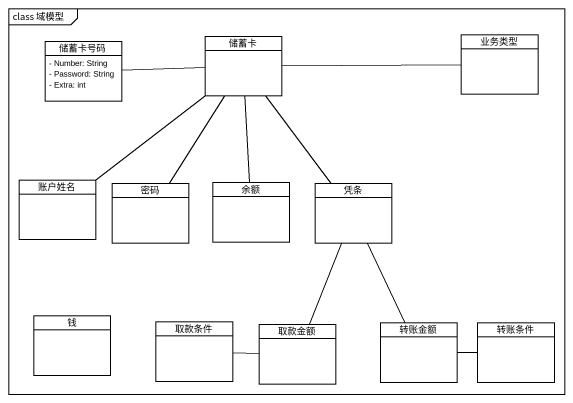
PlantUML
@startuml
mainframe class 域模型
hide circle
hide empty members
skinparam classAttributeIconSize 0
class 储蓄卡号码 {
  - Number: String
  - Password: String
  - Extra: int
}
class 储蓄卡
class 业务类型
class 账户姓名
class 密码
class 余额
class 凭条
class 钱
class 取款条件
class 取款金额
class 转账金额
class 转账条件
储蓄卡号码 -right- 储蓄卡
储蓄卡 -right- 业务类型
储蓄卡 -- 凭条
账户姓名 -up- 储蓄卡
密码 -up- 储蓄卡
余额 -up- 储蓄卡
凭条 -- 取款金额
取款金额 -left- 取款条件
转账金额 -up- 凭条
转账金额 -right- 转账条件
@enduml
